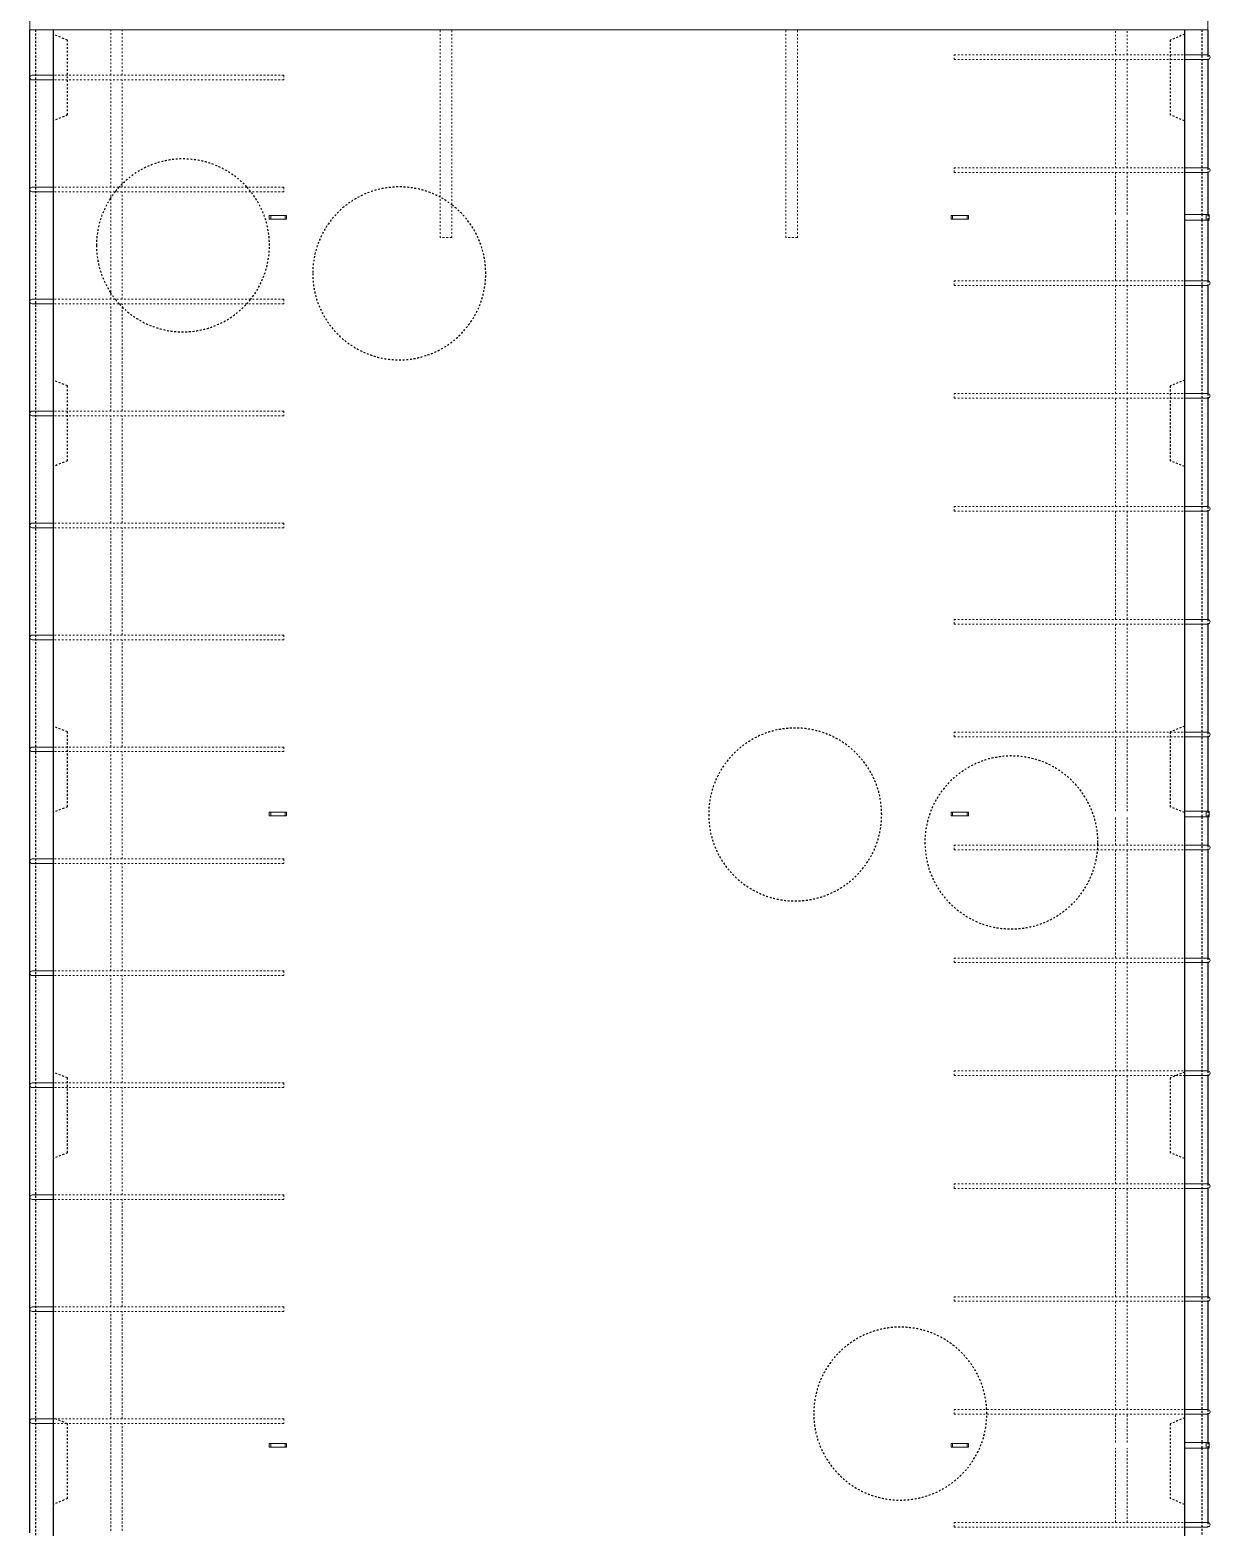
# Model space of a CAD drawing. Header units: millimetres. Extents: x -20451 to -7277, y -2190 to 7347.
# Drawn here: x -16073 to -14026, y 463 to 3060 of the extents above; entities that cross this region are included whole.
import ezdxf

# ---------------------------------------------------------------- set-up
doc = ezdxf.new("R2010")
doc.units = ezdxf.units.MM
doc.linetypes.add('Dash', pattern=[6.36, 3.18, -3.18])
for name, color, linetype, lineweight in [('A-GENM', 13, 'Continuous', 18), ('A-WALL', 113, 'Continuous', 25), ('A-WALL-HDLN', 110, 'Dash', 25), ('S-BEAM', 12, 'Continuous', 18), ('S-RBAR', 171, 'Continuous', 18)]:
    doc.layers.add(name, color=color, linetype=linetype, lineweight=lineweight)

# ---------------------------------------------------------------- blocks, each defined once
blk = doc.blocks.new('M_Rectangular Corbel - M_Rectangular Corbel-1562977-Elevation Front')
at = {"layer": 'S-BEAM'}
for p, q in [((-16072.9, 3060), (-16072.9, 3310)), ((-16072.9, 3310), (-14030.4, 3310)), ((-14030.4, 3310), (-14030.4, 3060)), ((-14030.4, 3060), (-16072.9, 3060))]:
    blk.add_line(p, q, dxfattribs=at)
blk = doc.blocks.new('RR spread anchor face based - RR-SA-2_5-250-1726823-Elevation Front')
at = {"layer": 'A-GENM'}
for p, q in [((-14070.4, 1705), (-14032.9, 1705)), ((-14032.9, 1695), (-14070.4, 1695)), ((-14032.9, 1705), (-14027.9, 1705)), ((-14032.9, 1695), (-14032.9, 1705)), ((-14027.9, 1695), (-14032.9, 1695)), ((-14027.9, 1705), (-14027.9, 1695))]:
    blk.add_line(p, q, dxfattribs=at)
blk = doc.blocks.new('RR spread anchor face based - RR-SA-1_4-160-1726851-Elevation Front')
at = {"layer": 'A-GENM'}
for p, q in [((-15657.9, 608), (-15655.4, 608)), ((-15657.9, 602), (-15657.9, 608)), ((-15655.4, 602), (-15657.9, 602)), ((-15655.4, 608), (-15630.4, 608)), ((-15655.4, 602), (-15655.4, 608)), ((-15630.4, 602), (-15655.4, 602)), ((-15630.4, 608), (-15627.9, 608)), ((-15630.4, 602), (-15630.4, 608)), ((-15627.9, 602), (-15630.4, 602)), ((-15627.9, 608), (-15627.9, 602))]:
    blk.add_line(p, q, dxfattribs=at)

msp = doc.modelspace()

# ---------------------------------------------------------------- linework, layer by layer
at = {"layer": 'A-WALL'}
for p, q in [((-16072.9305, 2977.78007), (-16072.9305, 3060)), ((-16032.9305, 3060), (-16032.9305, -1395)), ((-14070.4305, -1395), (-14070.4305, 3060)), ((-14030.4305, 3060), (-14030.4305, 3016.6)), ((-14030.4305, 3008.6), (-14030.4305, 2820.8)), ((-16072.9305, 2783.58007), (-16072.9305, 2977.01993)), ((-14030.4305, 2812.8), (-14030.4305, 2740)), ((-16072.9305, 2589.38007), (-16072.9305, 2782.81993)), ((-14030.4305, 2730), (-14030.4305, 2625)), ((-14030.4305, 2617), (-14030.4305, 2429.2)), ((-16072.9305, 2395.18007), (-16072.9305, 2588.61993)), ((-14030.4305, 2421.2), (-14030.4305, 2233.4)), ((-16072.9305, 2200.98007), (-16072.9305, 2394.41993)), ((-14030.4305, 2225.4), (-14030.4305, 2037.6)), ((-16072.9305, 2006.78007), (-16072.9305, 2200.21993)), ((-14030.4305, 2029.6), (-14030.4305, 1841.8)), ((-16072.9305, 1812.58007), (-16072.9305, 2006.01993)), ((-14030.4305, 1833.8), (-14030.4305, 1705)), ((-16072.9305, 1618.38007), (-16072.9305, 1811.81993)), ((-14030.4305, 1695), (-14030.4305, 1646)), ((-14030.4305, 1638), (-14030.4305, 1450.2)), ((-16072.9305, 1424.18007), (-16072.9305, 1617.61993)), ((-14030.4305, 1442.2), (-14030.4305, 1254.4)), ((-16072.9305, 1229.98007), (-16072.9305, 1423.41993)), ((-16072.9305, 1035.78007), (-16072.9305, 1229.21993)), ((-14030.4305, 1246.4), (-14030.4305, 1058.6)), ((-14030.4305, 1050.6), (-14030.4305, 862.8)), ((-16072.9305, 841.58007), (-16072.9305, 1035.01993)), ((-16072.9305, 647.38007), (-16072.9305, 840.81993)), ((-14030.4305, 854.8), (-14030.4305, 667)), ((-14030.4305, 659), (-14030.4305, 610)), ((-16072.9305, 453.18007), (-16072.9305, 646.61993)), ((-14030.4305, 600), (-14030.4305, 471.2))]:
    msp.add_line(p, q, dxfattribs=at)
at = {"layer": 'A-WALL-HDLN'}
for p, q in [((-16062.92792, -1395), (-16062.92792, 3059.95039)), ((-16007.9305, 3042.5), (-16032.88089, 3052.48016)), ((-16007.9305, 2912.5), (-16007.9305, 3042.5)), ((-14070.48011, 3052.48016), (-14095.4305, 3042.5)), ((-14095.4305, 3042.5), (-14095.4305, 2912.5)), ((-14040.43308, 3059.95039), (-14040.43308, 2740.04961)), ((-14030.4305, 3016.55039), (-14030.4305, 3008.64961)), ((-16007.9305, 2912.5), (-16032.88089, 2902.51984)), ((-14070.48011, 2902.51984), (-14095.4305, 2912.5)), ((-14030.4305, 2820.75039), (-14030.4305, 2812.84961)), ((-14040.43308, 2739.95039), (-14040.43308, 2730.04961)), ((-14040.43308, 2729.95039), (-14040.43308, 1705.04961)), ((-14030.4305, 2739.95039), (-14030.4305, 2730.04961)), ((-14030.4305, 2624.95039), (-14030.4305, 2617.04961)), ((-16007.9305, 2442.5), (-16032.88089, 2452.48016)), ((-16007.9305, 2312.5), (-16007.9305, 2442.5)), ((-14070.48011, 2452.48016), (-14095.4305, 2442.5)), ((-14095.4305, 2442.5), (-14095.4305, 2312.5)), ((-14030.4305, 2429.15039), (-14030.4305, 2421.24961)), ((-16007.9305, 2312.5), (-16032.88089, 2302.51984)), ((-14070.48011, 2302.51984), (-14095.4305, 2312.5)), ((-14030.4305, 2233.35039), (-14030.4305, 2225.44961)), ((-14030.4305, 2037.55039), (-14030.4305, 2029.64961)), ((-16007.9305, 1842.5), (-16032.88089, 1852.48016)), ((-14070.48011, 1852.48016), (-14095.4305, 1842.5)), ((-16007.9305, 1712.5), (-16007.9305, 1842.5)), ((-14095.4305, 1842.5), (-14095.4305, 1712.5)), ((-14030.4305, 1841.75039), (-14030.4305, 1833.84961)), ((-16007.9305, 1712.5), (-16032.88089, 1702.51984)), ((-14070.48011, 1702.51984), (-14095.4305, 1712.5)), ((-14040.43308, 1704.95039), (-14040.43308, 1695.04961)), ((-14040.43308, 1694.95039), (-14040.43308, 610.04961)), ((-14030.4305, 1704.95039), (-14030.4305, 1695.04961)), ((-14030.4305, 1645.95039), (-14030.4305, 1638.04961)), ((-14030.4305, 1450.15039), (-14030.4305, 1442.24961)), ((-16007.9305, 1242.5), (-16032.88089, 1252.48016)), ((-14070.48011, 1252.48016), (-14095.4305, 1242.5)), ((-14030.4305, 1254.35039), (-14030.4305, 1246.44961)), ((-16007.9305, 1112.5), (-16007.9305, 1242.5)), ((-14095.4305, 1242.5), (-14095.4305, 1112.5)), ((-16007.9305, 1112.5), (-16032.88089, 1102.51984)), ((-14070.48011, 1102.51984), (-14095.4305, 1112.5)), ((-14030.4305, 1058.55039), (-14030.4305, 1050.64961)), ((-14030.4305, 862.75039), (-14030.4305, 854.84961)), ((-16007.9305, 642.5), (-16032.88089, 652.48016)), ((-14070.48011, 652.48016), (-14095.4305, 642.5)), ((-14030.4305, 666.95039), (-14030.4305, 659.04961)), ((-16007.9305, 512.5), (-16007.9305, 642.5)), ((-14095.4305, 642.5), (-14095.4305, 512.5)), ((-14040.43308, 609.95039), (-14040.43308, 600.04961)), ((-14040.43308, 599.95039), (-14040.43308, -424.95039)), ((-14030.4305, 609.95039), (-14030.4305, 600.04961)), ((-16007.9305, 512.5), (-16032.88089, 502.51984)), ((-14070.48011, 502.51984), (-14095.4305, 512.5)), ((-14030.4305, 471.15039), (-14030.4305, 463.24961))]:
    msp.add_line(p, q, dxfattribs=at)
for centre, start, end in [((-15807.50995, 2686.29837), 42.53036891, 134.6643862), ((-15807.50995, 2686.29837), 141.38027984, 147.14767706), ((-15807.50995, 2686.29837), 137.51753814, 141.33237279), ((-15807.50995, 2686.29837), 134.71229325, 137.46963109), ((-15807.50995, 2686.29837), 38.66762721, 42.48246186), ((-15807.50995, 2686.29837), 0, 38.61972016), ((-15432.50995, 2637.77556), 61.64613204, 180), ((-15807.50995, 2686.29837), 147.21011074, 180), ((-15432.50995, 2637.77556), 52.26010712, 61.60499333), ((-15432.50995, 2637.77556), 0, 52.21220007), ((-15807.50995, 2686.29837), 180, 212.78988926), ((-15807.50995, 2686.29837), 321.18872102, 0), ((-15432.50995, 2637.77556), 180, 0), ((-15807.50995, 2686.29837), 212.85232294, 218.81127898), ((-15807.50995, 2686.29837), 218.85918603, 222.67402068), ((-15807.50995, 2686.29837), 222.72192773, 225.28770675), ((-15807.50995, 2686.29837), 225.3356138, 317.27807227), ((-15807.50995, 2686.29837), 317.32597932, 321.14081397), ((-14745.89669, 1699.18428), 0, 180), ((-14370.89669, 1650.66147), 0, 180), ((-14745.89669, 1699.18428), 180, 0), ((-14370.89669, 1650.66147), 180, 355.08881468), ((-14370.89669, 1650.66147), 355.12714986, 358.17977732), ((-14370.89669, 1650.66147), 358.2181125, 0), ((-14563.62865, 659.97768), 2.73238219, 180), ((-14563.62865, 659.97768), 180, 359.60308437), ((-14563.62865, 659.97768), 0, 2.69404701), ((-14563.62865, 659.97768), 359.64141955, 0)]:
    msp.add_arc(centre, 150, start, end, dxfattribs=at)
at = {"layer": 'S-RBAR', "linetype": 'Dash'}
for p, q in [((-15932.9305, 2981.4), (-15932.9305, 3060)), ((-15912.9305, 2981.4), (-15912.9305, 3060)), ((-15361.4305, 2700), (-15361.4305, 3060)), ((-15341.4305, 2700), (-15341.4305, 3060)), ((-14761.9305, 2700), (-14761.9305, 3060)), ((-14741.9305, 2700), (-14741.9305, 3060)), ((-14190.4305, 3016.6), (-14190.4305, 3060)), ((-14170.4305, 3016.6), (-14170.4305, 3060)), ((-14470.4305, 3016.6), (-14095.48011, 3016.6)), ((-14470.4305, 3008.6), (-14470.4305, 3016.6)), ((-14095.38089, 3016.6), (-14070.48011, 3016.6)), ((-14470.4305, 3008.6), (-14095.48011, 3008.6)), ((-14190.4305, 2820.8), (-14190.4305, 3008.6)), ((-14170.4305, 2820.8), (-14170.4305, 3008.6)), ((-14095.38089, 3008.6), (-14070.48011, 3008.6)), ((-16007.98011, 2981.4), (-16032.88089, 2981.4)), ((-16007.98011, 2973.4), (-16032.88089, 2973.4)), ((-15632.9305, 2981.4), (-16007.88089, 2981.4)), ((-15632.9305, 2973.4), (-16007.88089, 2973.4)), ((-15932.9305, 2787.2), (-15932.9305, 2973.4)), ((-15912.9305, 2787.2), (-15912.9305, 2973.4)), ((-15632.9305, 2981.4), (-15632.9305, 2973.4)), ((-14470.4305, 2820.8), (-14070.48011, 2820.8)), ((-14470.4305, 2812.8), (-14470.4305, 2820.8)), ((-14470.4305, 2812.8), (-14070.48011, 2812.8)), ((-14190.4305, 2740), (-14190.4305, 2812.8)), ((-14170.4305, 2740), (-14170.4305, 2812.8)), ((-15632.9305, 2787.2), (-16032.88089, 2787.2)), ((-15632.9305, 2779.2), (-16032.88089, 2779.2)), ((-15932.9305, 2593), (-15932.9305, 2779.2)), ((-15912.9305, 2593), (-15912.9305, 2779.2)), ((-15632.9305, 2787.2), (-15632.9305, 2779.2)), ((-14190.4305, 2625), (-14190.4305, 2730)), ((-14170.4305, 2625), (-14170.4305, 2730)), ((-15341.4305, 2700), (-15361.4305, 2700)), ((-14741.9305, 2700), (-14761.9305, 2700)), ((-14470.4305, 2625), (-14070.48011, 2625)), ((-14470.4305, 2617), (-14470.4305, 2625)), ((-14470.4305, 2617), (-14070.48011, 2617)), ((-14190.4305, 2429.2), (-14190.4305, 2617)), ((-14170.4305, 2429.2), (-14170.4305, 2617)), ((-15632.9305, 2593), (-16032.88089, 2593)), ((-15632.9305, 2585), (-16032.88089, 2585)), ((-15932.9305, 2398.8), (-15932.9305, 2585)), ((-15912.9305, 2398.8), (-15912.9305, 2585)), ((-15632.9305, 2593), (-15632.9305, 2585)), ((-14470.4305, 2429.2), (-14095.48011, 2429.2)), ((-14470.4305, 2421.2), (-14470.4305, 2429.2)), ((-14470.4305, 2421.2), (-14095.48011, 2421.2)), ((-14190.4305, 2233.4), (-14190.4305, 2421.2)), ((-14170.4305, 2233.4), (-14170.4305, 2421.2)), ((-14095.38089, 2429.2), (-14070.48011, 2429.2)), ((-14095.38089, 2421.2), (-14070.48011, 2421.2)), ((-16007.98011, 2398.8), (-16032.88089, 2398.8)), ((-16007.98011, 2390.8), (-16032.88089, 2390.8)), ((-15632.9305, 2398.8), (-16007.88089, 2398.8)), ((-15632.9305, 2390.8), (-16007.88089, 2390.8)), ((-15932.9305, 2204.6), (-15932.9305, 2390.8)), ((-15912.9305, 2204.6), (-15912.9305, 2390.8)), ((-15632.9305, 2398.8), (-15632.9305, 2390.8)), ((-14470.4305, 2233.4), (-14070.48011, 2233.4)), ((-14470.4305, 2225.4), (-14470.4305, 2233.4)), ((-14470.4305, 2225.4), (-14070.48011, 2225.4)), ((-14190.4305, 2037.6), (-14190.4305, 2225.4)), ((-14170.4305, 2037.6), (-14170.4305, 2225.4)), ((-15632.9305, 2204.6), (-16032.88089, 2204.6)), ((-15632.9305, 2196.6), (-16032.88089, 2196.6)), ((-15932.9305, 2010.4), (-15932.9305, 2196.6)), ((-15912.9305, 2010.4), (-15912.9305, 2196.6)), ((-15632.9305, 2204.6), (-15632.9305, 2196.6)), ((-14470.4305, 2037.6), (-14070.48011, 2037.6)), ((-14470.4305, 2029.6), (-14470.4305, 2037.6)), ((-14470.4305, 2029.6), (-14070.48011, 2029.6)), ((-14190.4305, 1841.8), (-14190.4305, 2029.6)), ((-14170.4305, 1841.8), (-14170.4305, 2029.6)), ((-15632.9305, 2010.4), (-16032.88089, 2010.4)), ((-15632.9305, 2002.4), (-16032.88089, 2002.4)), ((-15932.9305, 1816.2), (-15932.9305, 2002.4)), ((-15912.9305, 1816.2), (-15912.9305, 2002.4)), ((-15632.9305, 2010.4), (-15632.9305, 2002.4)), ((-14470.4305, 1841.8), (-14095.48011, 1841.8)), ((-14470.4305, 1833.8), (-14470.4305, 1841.8)), ((-14470.4305, 1833.8), (-14095.48011, 1833.8)), ((-14190.4305, 1705), (-14190.4305, 1833.8)), ((-14170.4305, 1705), (-14170.4305, 1833.8)), ((-14095.38089, 1841.8), (-14070.48011, 1841.8)), ((-14095.38089, 1833.8), (-14070.48011, 1833.8)), ((-16007.98011, 1816.2), (-16032.88089, 1816.2)), ((-16007.98011, 1808.2), (-16032.88089, 1808.2)), ((-15632.9305, 1816.2), (-16007.88089, 1816.2)), ((-15632.9305, 1808.2), (-16007.88089, 1808.2)), ((-15932.9305, 1622), (-15932.9305, 1808.2)), ((-15912.9305, 1622), (-15912.9305, 1808.2)), ((-15632.9305, 1816.2), (-15632.9305, 1808.2)), ((-14190.4305, 1646), (-14190.4305, 1695)), ((-14170.4305, 1646), (-14170.4305, 1695)), ((-14470.4305, 1646), (-14070.48011, 1646)), ((-14470.4305, 1638), (-14470.4305, 1646)), ((-14470.4305, 1638), (-14070.48011, 1638)), ((-14190.4305, 1450.2), (-14190.4305, 1638)), ((-14170.4305, 1450.2), (-14170.4305, 1638)), ((-15632.9305, 1622), (-16032.88089, 1622)), ((-15632.9305, 1614), (-16032.88089, 1614)), ((-15932.9305, 1427.8), (-15932.9305, 1614)), ((-15912.9305, 1427.8), (-15912.9305, 1614)), ((-15632.9305, 1622), (-15632.9305, 1614)), ((-14470.4305, 1450.2), (-14070.48011, 1450.2)), ((-14470.4305, 1442.2), (-14470.4305, 1450.2)), ((-14470.4305, 1442.2), (-14070.48011, 1442.2)), ((-14190.4305, 1254.4), (-14190.4305, 1442.2)), ((-14170.4305, 1254.4), (-14170.4305, 1442.2)), ((-15632.9305, 1427.8), (-16032.88089, 1427.8)), ((-15632.9305, 1419.8), (-16032.88089, 1419.8)), ((-15932.9305, 1233.6), (-15932.9305, 1419.8)), ((-15912.9305, 1233.6), (-15912.9305, 1419.8)), ((-15632.9305, 1427.8), (-15632.9305, 1419.8)), ((-14470.4305, 1254.4), (-14070.48011, 1254.4)), ((-14470.4305, 1246.4), (-14470.4305, 1254.4)), ((-16007.98011, 1233.6), (-16032.88089, 1233.6)), ((-16007.98011, 1225.6), (-16032.88089, 1225.6)), ((-15632.9305, 1233.6), (-16007.88089, 1233.6)), ((-15632.9305, 1225.6), (-16007.88089, 1225.6)), ((-15932.9305, 1039.4), (-15932.9305, 1225.6)), ((-15912.9305, 1039.4), (-15912.9305, 1225.6)), ((-15632.9305, 1233.6), (-15632.9305, 1225.6)), ((-14470.4305, 1246.4), (-14085.80572, 1246.4)), ((-14190.4305, 1058.6), (-14190.4305, 1246.4)), ((-14170.4305, 1058.6), (-14170.4305, 1246.4)), ((-14085.55528, 1246.4), (-14070.48011, 1246.4)), ((-15632.9305, 1039.4), (-16032.88089, 1039.4)), ((-15632.9305, 1039.4), (-15632.9305, 1031.4)), ((-14470.4305, 1058.6), (-14070.48011, 1058.6)), ((-14470.4305, 1050.6), (-14470.4305, 1058.6)), ((-14470.4305, 1050.6), (-14070.48011, 1050.6)), ((-14190.4305, 862.8), (-14190.4305, 1050.6)), ((-14170.4305, 862.8), (-14170.4305, 1050.6)), ((-15632.9305, 1031.4), (-16032.88089, 1031.4)), ((-15932.9305, 845.2), (-15932.9305, 1031.4)), ((-15912.9305, 845.2), (-15912.9305, 1031.4)), ((-14470.4305, 862.8), (-14070.48011, 862.8)), ((-14470.4305, 854.8), (-14470.4305, 862.8)), ((-15632.9305, 845.2), (-16032.88089, 845.2)), ((-15632.9305, 837.2), (-16032.88089, 837.2)), ((-15932.9305, 651), (-15932.9305, 837.2)), ((-15912.9305, 651), (-15912.9305, 837.2)), ((-15632.9305, 845.2), (-15632.9305, 837.2)), ((-14470.4305, 854.8), (-14070.48011, 854.8)), ((-14190.4305, 667), (-14190.4305, 854.8)), ((-14170.4305, 667), (-14170.4305, 854.8)), ((-16029.30572, 651), (-16032.88089, 651)), ((-15632.9305, 651), (-16029.05528, 651)), ((-15632.9305, 651), (-15632.9305, 643)), ((-14470.4305, 667), (-14070.48011, 667)), ((-14470.4305, 659), (-14470.4305, 667)), ((-14470.4305, 659), (-14070.48011, 659)), ((-14190.4305, 610), (-14190.4305, 659)), ((-14170.4305, 610), (-14170.4305, 659)), ((-16009.30572, 643), (-16032.88089, 643)), ((-15632.9305, 643), (-16009.05528, 643)), ((-15932.9305, 456.8), (-15932.9305, 643)), ((-15912.9305, 456.8), (-15912.9305, 643)), ((-14190.4305, 471.2), (-14190.4305, 600)), ((-14170.4305, 471.2), (-14170.4305, 600)), ((-14470.4305, 471.2), (-14070.48011, 471.2)), ((-14470.4305, 463.2), (-14470.4305, 471.2)), ((-14470.4305, 463.2), (-14070.48011, 463.2))]:
    msp.add_line(p, q, dxfattribs=at)
at = {"layer": 'S-RBAR'}
for p, q in [((-14070.4305, 3016.6), (-14050.4305, 3016.6)), ((-14030.4305, 3016.6), (-14050.4305, 3016.6)), ((-14070.4305, 3008.6), (-14050.4305, 3008.6)), ((-14030.4305, 3008.6), (-14050.4305, 3008.6)), ((-16068.9305, 2981.4), (-16048.9305, 2981.4)), ((-16068.9305, 2973.4), (-16048.9305, 2973.4)), ((-16032.9305, 2981.4), (-16048.9305, 2981.4)), ((-16032.9305, 2973.4), (-16048.9305, 2973.4)), ((-14070.4305, 2820.8), (-14050.4305, 2820.8)), ((-14070.4305, 2812.8), (-14050.4305, 2812.8)), ((-14030.4305, 2820.8), (-14050.4305, 2820.8)), ((-14030.4305, 2812.8), (-14050.4305, 2812.8)), ((-16068.9305, 2787.2), (-16048.9305, 2787.2)), ((-16068.9305, 2779.2), (-16048.9305, 2779.2)), ((-16032.9305, 2787.2), (-16048.9305, 2787.2)), ((-16032.9305, 2779.2), (-16048.9305, 2779.2)), ((-14070.4305, 2625), (-14050.4305, 2625)), ((-14030.4305, 2625), (-14050.4305, 2625)), ((-14070.4305, 2617), (-14050.4305, 2617)), ((-14030.4305, 2617), (-14050.4305, 2617)), ((-16068.9305, 2593), (-16048.9305, 2593)), ((-16068.9305, 2585), (-16048.9305, 2585)), ((-16032.9305, 2593), (-16048.9305, 2593)), ((-16032.9305, 2585), (-16048.9305, 2585)), ((-14070.4305, 2429.2), (-14050.4305, 2429.2)), ((-14070.4305, 2421.2), (-14050.4305, 2421.2)), ((-14030.4305, 2429.2), (-14050.4305, 2429.2)), ((-14030.4305, 2421.2), (-14050.4305, 2421.2)), ((-16068.9305, 2398.8), (-16048.9305, 2398.8)), ((-16068.9305, 2390.8), (-16048.9305, 2390.8)), ((-16032.9305, 2398.8), (-16048.9305, 2398.8)), ((-16032.9305, 2390.8), (-16048.9305, 2390.8)), ((-14070.4305, 2233.4), (-14050.4305, 2233.4)), ((-14030.4305, 2233.4), (-14050.4305, 2233.4)), ((-14070.4305, 2225.4), (-14050.4305, 2225.4)), ((-14030.4305, 2225.4), (-14050.4305, 2225.4)), ((-16068.9305, 2204.6), (-16048.9305, 2204.6)), ((-16068.9305, 2196.6), (-16048.9305, 2196.6)), ((-16032.9305, 2204.6), (-16048.9305, 2204.6)), ((-16032.9305, 2196.6), (-16048.9305, 2196.6)), ((-14070.4305, 2037.6), (-14050.4305, 2037.6)), ((-14070.4305, 2029.6), (-14050.4305, 2029.6)), ((-14030.4305, 2037.6), (-14050.4305, 2037.6)), ((-14030.4305, 2029.6), (-14050.4305, 2029.6)), ((-16068.9305, 2010.4), (-16048.9305, 2010.4)), ((-16068.9305, 2002.4), (-16048.9305, 2002.4)), ((-16032.9305, 2010.4), (-16048.9305, 2010.4)), ((-16032.9305, 2002.4), (-16048.9305, 2002.4)), ((-14070.4305, 1841.8), (-14050.4305, 1841.8)), ((-14070.4305, 1833.8), (-14050.4305, 1833.8)), ((-14030.4305, 1841.8), (-14050.4305, 1841.8)), ((-14030.4305, 1833.8), (-14050.4305, 1833.8)), ((-16068.9305, 1816.2), (-16048.9305, 1816.2)), ((-16068.9305, 1808.2), (-16048.9305, 1808.2)), ((-16032.9305, 1816.2), (-16048.9305, 1816.2)), ((-16032.9305, 1808.2), (-16048.9305, 1808.2)), ((-14070.4305, 1646), (-14050.4305, 1646)), ((-14070.4305, 1638), (-14050.4305, 1638)), ((-14030.4305, 1646), (-14050.4305, 1646)), ((-14030.4305, 1638), (-14050.4305, 1638)), ((-16068.9305, 1622), (-16048.9305, 1622)), ((-16068.9305, 1614), (-16048.9305, 1614)), ((-16032.9305, 1622), (-16048.9305, 1622)), ((-16032.9305, 1614), (-16048.9305, 1614)), ((-14070.4305, 1450.2), (-14050.4305, 1450.2)), ((-14070.4305, 1442.2), (-14050.4305, 1442.2)), ((-14030.4305, 1450.2), (-14050.4305, 1450.2)), ((-14030.4305, 1442.2), (-14050.4305, 1442.2)), ((-16068.9305, 1427.8), (-16048.9305, 1427.8)), ((-16068.9305, 1419.8), (-16048.9305, 1419.8)), ((-16032.9305, 1427.8), (-16048.9305, 1427.8)), ((-16032.9305, 1419.8), (-16048.9305, 1419.8)), ((-14070.4305, 1254.4), (-14050.4305, 1254.4)), ((-14030.4305, 1254.4), (-14050.4305, 1254.4)), ((-16068.9305, 1233.6), (-16048.9305, 1233.6)), ((-16068.9305, 1225.6), (-16048.9305, 1225.6)), ((-16032.9305, 1233.6), (-16048.9305, 1233.6)), ((-16032.9305, 1225.6), (-16048.9305, 1225.6)), ((-14070.4305, 1246.4), (-14050.4305, 1246.4)), ((-14030.4305, 1246.4), (-14050.4305, 1246.4)), ((-16068.9305, 1039.4), (-16048.9305, 1039.4)), ((-16032.9305, 1039.4), (-16048.9305, 1039.4)), ((-14070.4305, 1058.6), (-14050.4305, 1058.6)), ((-14070.4305, 1050.6), (-14050.4305, 1050.6)), ((-14030.4305, 1058.6), (-14050.4305, 1058.6)), ((-14030.4305, 1050.6), (-14050.4305, 1050.6)), ((-16068.9305, 1031.4), (-16048.9305, 1031.4)), ((-16032.9305, 1031.4), (-16048.9305, 1031.4)), ((-14070.4305, 862.8), (-14050.4305, 862.8)), ((-14030.4305, 862.8), (-14050.4305, 862.8)), ((-16068.9305, 845.2), (-16048.9305, 845.2)), ((-16068.9305, 837.2), (-16048.9305, 837.2)), ((-16032.9305, 845.2), (-16048.9305, 845.2)), ((-16032.9305, 837.2), (-16048.9305, 837.2)), ((-14070.4305, 854.8), (-14050.4305, 854.8)), ((-14030.4305, 854.8), (-14050.4305, 854.8)), ((-16068.9305, 651), (-16048.9305, 651)), ((-16032.9305, 651), (-16048.9305, 651)), ((-14070.4305, 667), (-14050.4305, 667)), ((-14070.4305, 659), (-14050.4305, 659)), ((-14030.4305, 667), (-14050.4305, 667)), ((-14030.4305, 659), (-14050.4305, 659)), ((-16068.9305, 643), (-16048.9305, 643)), ((-16032.9305, 643), (-16048.9305, 643)), ((-14070.4305, 471.2), (-14050.4305, 471.2)), ((-14030.4305, 471.2), (-14050.4305, 471.2)), ((-14070.4305, 463.2), (-14050.4305, 463.2)), ((-14030.4305, 463.2), (-14050.4305, 463.2))]:
    msp.add_line(p, q, dxfattribs=at)
for centre, start, end in [((-14030.4305, 3012.6), 270, 90), ((-16068.9305, 2977.4), 90, 270), ((-14030.4305, 2816.8), 270, 90), ((-16068.9305, 2783.2), 90, 270), ((-14030.4305, 2621), 270, 90), ((-16068.9305, 2589), 90, 270), ((-14030.4305, 2425.2), 270, 90), ((-16068.9305, 2394.8), 90, 270), ((-14030.4305, 2229.4), 270, 90), ((-16068.9305, 2200.6), 90, 270), ((-14030.4305, 2033.6), 270, 90), ((-16068.9305, 2006.4), 90, 270), ((-14030.4305, 1837.8), 270, 90), ((-16068.9305, 1812.2), 90, 270), ((-14030.4305, 1642), 270, 90), ((-16068.9305, 1618), 90, 270), ((-14030.4305, 1446.2), 270, 90), ((-16068.9305, 1423.8), 90, 270), ((-14030.4305, 1250.4), 270, 90), ((-16068.9305, 1229.6), 90, 270), ((-16068.9305, 1035.4), 90, 270), ((-14030.4305, 1054.6), 270, 90), ((-14030.4305, 858.8), 270, 90), ((-16068.9305, 841.2), 90, 270), ((-16068.9305, 647), 90, 270), ((-14030.4305, 663), 270, 90), ((-14030.4305, 467.2), 270, 90)]:
    msp.add_arc(centre, 4, start, end, dxfattribs=at)

# ---------------------------------------------------------------- block references
at = {"layer": 'A-GENM'}
for name, p in [('RR spread anchor face based - RR-SA-1_4-160-1726851-Elevation Front', (0, 2130)), ('RR spread anchor face based - RR-SA-1_4-160-1726851-Elevation Front', (1182.5, 2130)), ('RR spread anchor face based - RR-SA-2_5-250-1726823-Elevation Front', (0, 1035)), ('RR spread anchor face based - RR-SA-1_4-160-1726851-Elevation Front', (0, 1095)), ('RR spread anchor face based - RR-SA-1_4-160-1726851-Elevation Front', (1182.5, 1095)), ('RR spread anchor face based - RR-SA-2_5-250-1726823-Elevation Front', (0, 0)), ('RR spread anchor face based - RR-SA-1_4-160-1726851-Elevation Front', (0, 0)), ('RR spread anchor face based - RR-SA-1_4-160-1726851-Elevation Front', (1182.5, 0)), ('RR spread anchor face based - RR-SA-2_5-250-1726823-Elevation Front', (0, -1095))]:
    msp.add_blockref(name, p, dxfattribs=at)
at = {"layer": 'S-BEAM'}
msp.add_blockref('M_Rectangular Corbel - M_Rectangular Corbel-1562977-Elevation Front', (0, 0), dxfattribs=at)

doc.saveas('drawing.dxf')
